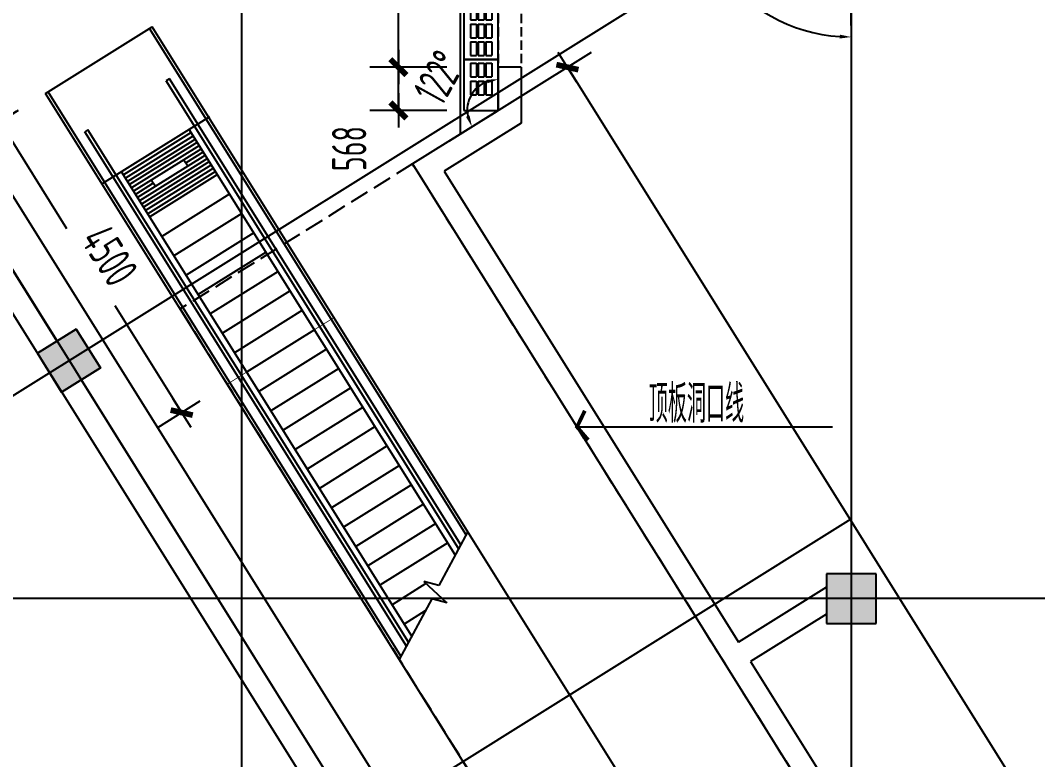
# Model space of a CAD drawing. Extents: x 1596194 to 1987057, y -212608 to 63160.
# Drawn here: x 1650132 to 1663475, y -27804 to -18101 of the extents above; entities that cross this region are included whole.
import ezdxf

# ---------------------------------------------------------------- set-up
doc = ezdxf.new("R2010")
doc.units = 0
doc.header["$LTSCALE"] = 100
doc.header["$MEASUREMENT"] = 0
doc.linetypes.add('DASH', pattern=[0.35, 0.25, -0.1])
doc.layers.get('0').update_dxf_attribs({"linetype": 'CONTINUOUS'})
doc.layers.get('DEFPOINTS').update_dxf_attribs({"linetype": 'CONTINUOUS'})
for name, color, linetype in [('4', 6, 'DASH'), ('BALCONY', 6, 'CONTINUOUS'), ('COLUMN', 1, 'CONTINUOUS'), ('DOTE', 251, 'CONTINUOUS'), ('PUB_DIM', 3, 'CONTINUOUS'), ('PUB_TEXT', 30, 'CONTINUOUS'), ('SOLID_HATCH', 40, 'CONTINUOUS'), ('WALL', 2, 'CONTINUOUS'), ('WINDOW', 4, 'CONTINUOUS'), ('WINDOWS', 4, 'CONTINUOUS')]:
    doc.layers.add(name, color=color, linetype=linetype)
doc.layers.add('AXIS', color=3, linetype='CONTINUOUS', lineweight=9)
doc.styles.add('DIM_FONT', font='SYSZ.shx', dxfattribs={"width": 0.7, "bigfont": 'SYFS.shx'})
doc.dimstyles.new('ANGL150', dxfattribs={"dimscale": 1.5, "dimtxt": 300, "dimasz": 100, "dimexe": 250, "dimexo": 300, "dimgap": 150, "dimtad": 1, "dimdec": 0, "dimzin": 0, "dimdsep": 46, "dimtxsty": 'DIM_FONT', "dimcen": 0.09, "dimclrt": 7, "dimazin": 2, "dimtfac": 1, "dimtdec": 0, "dimtix": 1, "dimtmove": 2, "dimatfit": 3, "dimfxl": 0, "dimtolj": 1, "dimtzin": 0, "dimarcsym": 0})
doc.dimstyles.new('DIMN-200', dxfattribs={"dimtxt": 300, "dimasz": 1, "dimexe": 250, "dimexo": 0, "dimgap": 150, "dimtad": 1, "dimdec": 0, "dimdsep": 46, "dimtxsty": 'DIM_FONT', "dimblk": '_DIMX', "dimcen": 2.5, "dimclrd": 3, "dimclre": 3, "dimclrt": 7, "dimadec": 0, "dimazin": 0, "dimtfac": 1, "dimtdec": 0, "dimtix": 1, "dimtmove": 2, "dimatfit": 3, "dimldrblk": '_DIMX', "dimfxl": 0, "dimtolj": 1, "dimtzin": 0, "dimarcsym": 0})
doc.dimstyles.new('DIMN150', dxfattribs={"dimscale": 1.5, "dimtxt": 300, "dimasz": 1, "dimexe": 250, "dimexo": 300, "dimgap": 30, "dimtad": 1, "dimdec": 0, "dimzin": 0, "dimdsep": 46, "dimtxsty": 'DIM_FONT', "dimblk": 'ARCHTICK', "dimcen": 0.09, "dimclrt": 7, "dimazin": 2, "dimtfac": 1, "dimtdec": 0, "dimtix": 1, "dimtmove": 2, "dimatfit": 3, "dimldrblk": 'DOT', "dimfxl": 0, "dimtolj": 1, "dimtzin": 0, "dimarcsym": 0})

# ---------------------------------------------------------------- blocks, each defined once
blk = doc.blocks.new('_archtick')
blk.add_line((-150, 0), (150, 0))
at = {"const_width": 50}
blk.add_lwpolyline([(-70, -70), (70, 70)], dxfattribs=at)
blk = doc.blocks.new('*D356')
at = {"layer": 'DEFPOINTS', "color": 0}
for p in [(1655378, -19922), (1669571, -38343), (1667642, -39548)]:
    blk.add_point(p, dxfattribs=at)
at = {"layer": 'PUB_DIM', "color": 0, "lineweight": -2}
for p, q in [((1655759, -19683), (1657625, -18517)), ((1657307, -18716), (1669571, -38343)), ((1668023, -39310), (1669889, -38144))]:
    blk.add_line(p, q, dxfattribs=at)
at = {"layer": 'PUB_DIM', "color": 0, "lineweight": -2, "xscale": 1.5, "yscale": 1.5, "zscale": 1.5}
for p, rotation in [((1657307, -18716), 121.9999999999949), ((1669571, -38343), 301.9999999999948)]:
    blk.add_blockref('_archtick', p, dxfattribs=dict(at, rotation=rotation))
at = {"layer": 'PUB_DIM', "color": 7, "insert": (1663695, -28369), "char_height": 450, "attachment_point": 5, "rotation": 302, "style": 'DIM_FONT'}
blk.add_mtext('\\A1;23143', dxfattribs=at)
blk = doc.blocks.new('_Dot')
at = {"color": 0, "linetype": 'ByBlock', "lineweight": -2}
blk.add_line((-0.5, 0), (-1, 0), dxfattribs=at)
at = {"color": 0, "linetype": 'ByBlock', "const_width": 0.5}
blk.add_lwpolyline([(-0.25, 0, 1), (0.25, 0, 1)], format="xyb", close=True, dxfattribs=at)
blk = doc.blocks.new('*D391')
at = {"layer": 'DEFPOINTS', "color": 0}
for p in [(1648660, -24237), (1652157, -29834), (1650935, -30599)]:
    blk.add_point(p, dxfattribs=at)
at = {"layer": 'PUB_DIM', "color": 0, "lineweight": -2}
for p, q in [((1648278, -24476), (1647119, -25200)), ((1647437, -25001), (1650935, -30599)), ((1651776, -30073), (1650617, -30797))]:
    blk.add_line(p, q, dxfattribs=at)
at = {"layer": 'PUB_DIM', "color": 0, "lineweight": -2, "xscale": 1.5, "yscale": 1.5, "zscale": 1.5}
for p, rotation in [((1647437, -25001), 121.9999999999521), ((1650935, -30599), 301.999999999952)]:
    blk.add_blockref('_archtick', p, dxfattribs=dict(at, rotation=rotation))
at = {"layer": 'PUB_DIM', "color": 7, "insert": (1649442, -27640), "char_height": 450, "attachment_point": 5, "rotation": 302, "style": 'DIM_FONT'}
blk.add_mtext('\\A1;6600', dxfattribs=at)
blk = doc.blocks.new('*D1436')
at = {"layer": 'DEFPOINTS', "color": 0}
for p in [(1656400, -18576), (1656135, -18974), (1656400, -19283), (1655801, -19657)]:
    blk.add_point(p, dxfattribs=at)
at = {"layer": 'PUB_DIM', "color": 0}
for p, q in [((1656400, -19026), (1656400, -19251)), ((1656182, -19419), (1656373, -19300))]:
    blk.add_line(p, q, dxfattribs=at)
blk.add_arc((1656400, -19283), 407, 111.2476, 190.7524, dxfattribs=at)
for points in [[(1656248, -18879), (1656257, -18928), (1656400, -18876)], [(1656024, -19350), (1655977, -19368), (1656055, -19498)]]:
    blk.add_solid(points, dxfattribs=at)
at = {"layer": 'PUB_DIM', "color": 7, "insert": (1655623, -18852), "char_height": 450, "attachment_point": 5, "rotation": 61, "style": 'DIM_FONT'}
blk.add_mtext('\\A1;122°', dxfattribs=at)
blk = doc.blocks.new('*D778')
at = {"layer": 'DEFPOINTS', "color": 0}
for p in [(1655090, -15215), (1656175, -15215), (1656175, -18715)]:
    blk.add_point(p, dxfattribs=at)
at = {"layer": 'PUB_DIM', "color": 0, "lineweight": -2}
for p, q in [((1655725, -15215), (1654715, -15215)), ((1655090, -18715), (1655090, -15215)), ((1655725, -18715), (1654715, -18715))]:
    blk.add_line(p, q, dxfattribs=at)
at = {"layer": 'PUB_DIM', "color": 0, "lineweight": -2, "xscale": 1.5, "yscale": 1.5, "zscale": 1.5}
for p, rotation in [((1655090, -15215), 90), ((1655090, -18715), 270)]:
    blk.add_blockref('_archtick', p, dxfattribs=dict(at, rotation=rotation))
at = {"layer": 'PUB_DIM', "color": 7, "insert": (1654788, -16965), "char_height": 450, "attachment_point": 5, "rotation": 90, "style": 'DIM_FONT'}
blk.add_mtext('\\A1;3500', dxfattribs=at)
blk = doc.blocks.new('*D779')
at = {"layer": 'DEFPOINTS', "color": 0}
for p in [(1655090, -18715), (1656175, -18715), (1656175, -19283)]:
    blk.add_point(p, dxfattribs=at)
at = {"layer": 'PUB_DIM', "color": 0, "lineweight": -2}
for p, q in [((1655725, -18715), (1654715, -18715)), ((1655090, -19283), (1655090, -18715)), ((1655725, -19283), (1654715, -19283))]:
    blk.add_line(p, q, dxfattribs=at)
at = {"layer": 'PUB_DIM', "color": 0, "lineweight": -2, "xscale": 1.5, "yscale": 1.5, "zscale": 1.5}
for p, rotation in [((1655090, -18715), 90), ((1655090, -19283), 270)]:
    blk.add_blockref('_archtick', p, dxfattribs=dict(at, rotation=rotation))
at = {"layer": 'PUB_DIM', "color": 7, "insert": (1654445, -19785), "char_height": 450, "attachment_point": 5, "rotation": 90, "style": 'DIM_FONT'}
blk.add_mtext('\\A1;568', dxfattribs=at)
blk = doc.blocks.new('*D1437')
at = {"layer": 'DEFPOINTS', "color": 0}
for p in [(1661030, -16154), (1658938, -17461), (1659677, -17845), (1661030, -18620)]:
    blk.add_point(p, dxfattribs=at)
at = {"layer": 'PUB_DIM', "color": 0}
for p, q in [((1659320, -17222), (1659511, -17103)), ((1661030, -18170), (1661030, -17945))]:
    blk.add_line(p, q, dxfattribs=at)
blk.add_arc((1661030, -16154), 2166, 215.9677, 266.0323, dxfattribs=at)
for points in [[(1659256, -17440), (1659297, -17412), (1659193, -17302)], [(1660881, -18290), (1660879, -18340), (1661030, -18320)]]:
    blk.add_solid(points, dxfattribs=at)
at = {"layer": 'PUB_DIM', "color": 7, "insert": (1660214, -17627), "char_height": 450, "attachment_point": 5, "rotation": 331, "style": 'DIM_FONT'}
blk.add_mtext('\\A1;58°', dxfattribs=at)
blk = doc.blocks.new('*D780')
at = {"layer": 'DEFPOINTS', "color": 0}
for p in [(1650482, -19047), (1652867, -22863), (1652248, -23249)]:
    blk.add_point(p, dxfattribs=at)
at = {"layer": 'PUB_DIM', "color": 0, "lineweight": -2}
for p, q in [((1650101, -19285), (1649546, -19632)), ((1649864, -19433), (1650738, -20833)), ((1652248, -23249), (1651374, -21850)), ((1652485, -23101), (1651930, -23448))]:
    blk.add_line(p, q, dxfattribs=at)
at = {"layer": 'PUB_DIM', "color": 0, "lineweight": -2, "xscale": 1.5, "yscale": 1.5, "zscale": 1.5}
for p, rotation in [((1649864, -19433), 122.0000000000113), ((1652248, -23249), 302.0000000000113)]:
    blk.add_blockref('_archtick', p, dxfattribs=dict(at, rotation=rotation))
at = {"layer": 'PUB_DIM', "color": 7, "insert": (1651301, -21188), "char_height": 450, "attachment_point": 5, "rotation": 302, "style": 'DIM_FONT'}
blk.add_mtext('\\A1;4500', dxfattribs=at)
blk = doc.blocks.new('*D781')
at = {"layer": 'DEFPOINTS', "color": 0}
for p in [(1650461, -19060), (1664492, -41515), (1663575, -42088)]:
    blk.add_point(p, dxfattribs=at)
at = {"layer": 'PUB_DIM', "color": 0, "lineweight": -2}
for p, q in [((1650079, -19298), (1649226, -19832)), ((1649544, -19633), (1663575, -42088)), ((1664110, -41753), (1663257, -42286))]:
    blk.add_line(p, q, dxfattribs=at)
at = {"layer": 'PUB_DIM', "color": 0, "lineweight": -2, "xscale": 1.5, "yscale": 1.5, "zscale": 1.5}
for p, rotation in [((1649544, -19633), 122.0000000000058), ((1663575, -42088), 302.0000000000059)]:
    blk.add_blockref('_archtick', p, dxfattribs=dict(at, rotation=rotation))
at = {"layer": 'PUB_DIM', "color": 7, "insert": (1656816, -30700), "char_height": 450, "attachment_point": 5, "rotation": 302, "style": 'DIM_FONT'}
blk.add_mtext('\\A1;26478', dxfattribs=at)
blk = doc.blocks.new('A$C4B905A97')
at = {"layer": 'BALCONY'}
for p, q in [((50, 365), (230, 365)), ((50, 285), (50, 365)), ((50, 310), (50, 340)), ((50, 285), (230, 285)), ((230, 285), (230, 365)), ((285, 365), (465, 365)), ((285, 285), (285, 365)), ((285, 310), (285, 340)), ((285, 285), (465, 285)), ((465, 285), (465, 365)), ((520, 285), (520, 365)), ((520, 365), (700, 365)), ((520, 285), (700, 285)), ((700, 285), (700, 365)), ((50, 185), (50, 265)), ((50, 265), (230, 265)), ((50, 210), (50, 240)), ((50, 185), (230, 185)), ((50, 165), (230, 165)), ((50, 165), (230, 165)), ((50, 85), (50, 165)), ((50, 110), (50, 140)), ((230, 185), (230, 265)), ((230, 85), (230, 165)), ((285, 185), (285, 265)), ((285, 265), (465, 265)), ((285, 210), (285, 240)), ((285, 185), (465, 185)), ((285, 165), (465, 165)), ((285, 165), (465, 165)), ((285, 85), (285, 165)), ((285, 110), (285, 140)), ((465, 185), (465, 265)), ((465, 85), (465, 165)), ((520, 265), (700, 265)), ((520, 185), (520, 265)), ((520, 185), (700, 185)), ((520, 85), (520, 165)), ((520, 165), (700, 165)), ((520, 165), (700, 165)), ((700, 185), (700, 265)), ((700, 85), (700, 165)), ((50, 85), (230, 85)), ((285, 85), (465, 85)), ((520, 85), (700, 85))]:
    blk.add_line(p, q, dxfattribs=at)
at = {"layer": 'WINDOW'}
blk.add_lwpolyline([(750, 0), (750, 450), (0, 450), (0, 0)], close=True, dxfattribs=at)
blk = doc.blocks.new('_DIMX')
blk.add_line((-150, 0), (150, 0))
at = {"const_width": 50}
blk.add_lwpolyline([(-70, -70), (70, 70)], dxfattribs=at)
blk = doc.blocks.new('*D216')
at = {"layer": 'AXIS', "color": 3, "lineweight": -2}
for p, q in [((1643684, -18503), (1641527, -19851)), ((1641655, -19772), (1656916, -44194)), ((1658946, -42927), (1656789, -44274))]:
    blk.add_line(p, q, dxfattribs=at)
at = {"layer": 'DEFPOINTS', "color": 0}
for p in [(1643684, -18503), (1658946, -42927), (1656916, -44195)]:
    blk.add_point(p, dxfattribs=at)
at = {"layer": 'AXIS', "color": 3, "lineweight": -2}
for p, rotation in [((1641655, -19771), 121.9999999999996), ((1656916, -44195), 301.9999999999996)]:
    blk.add_blockref('_DIMX', p, dxfattribs=dict(at, rotation=rotation))
at = {"layer": 'AXIS', "color": 7, "insert": (1649637, -31763), "char_height": 375, "attachment_point": 5, "rotation": 302, "style": 'DIM_FONT'}
blk.add_mtext('\\A1;28800', dxfattribs=at)
blk = doc.blocks.new('*D15')
at = {"layer": 'DEFPOINTS', "color": 0}
for p in [(1647631, -24527), (1651446, -30633), (1650317, -31339)]:
    blk.add_point(p, dxfattribs=at)
at = {"layer": 'PUB_DIM', "color": 3, "lineweight": -2}
for p, q in [((1647631, -24527), (1646374, -25312)), ((1646502, -25233), (1650316, -31338)), ((1651446, -30633), (1650189, -31418))]:
    blk.add_line(p, q, dxfattribs=at)
for p, rotation in [((1646501, -25233), 121.9999999999989), ((1650317, -31339), 301.9999999999989)]:
    blk.add_blockref('_DIMX', p, dxfattribs=dict(at, rotation=rotation))
at = {"layer": 'PUB_DIM', "color": 7, "insert": (1648760, -28066), "char_height": 375, "attachment_point": 5, "rotation": 302, "style": 'DIM_FONT'}
blk.add_mtext('\\A1;7200', dxfattribs=at)
blk = doc.blocks.new('_fzh')
for p, q in [((-0.5, 0.5), (-0.5, -0.5)), ((0.5, 0.5), (-0.5, 0.5)), ((0.5, -0.5), (0.5, 0.5)), ((-0.5, -0.5), (0.5, -0.5))]:
    blk.add_line(p, q)
at = {"layer": 'SOLID_HATCH'}
blk.add_solid([(0.5, 0.5), (0.5, -0.5), (-0.5, 0.5), (-0.5, -0.5)], dxfattribs=at)

msp = doc.modelspace()

# ---------------------------------------------------------------- hatches: boundary and pattern name
at = {"layer": 'COLUMN'}
msp.add_hatch(color=256, dxfattribs=at).paths.add_polyline_path([(1650355.141, -22470.645), (1650673.093, -22979.474), (1651181.921, -22661.522), (1650863.97, -22152.693)])

# ---------------------------------------------------------------- linework, layer by layer
at = {"layer": '4', "ltscale": 10}
msp.add_lwpolyline([(1655275.885, -19985.412), (1652228.882, -21889.391), (1664492.092, -41514.63), (1667539.948, -39612.016), (1655275.885, -19985.412)], dxfattribs=at)
at = {"layer": 'BALCONY'}
for p, q in [((1656035.206, -18664.869), (1656115.206, -18664.869)), ((1656035.206, -18664.869), (1656035.206, -18844.869)), ((1656060.206, -18664.869), (1656090.206, -18664.869)), ((1656115.206, -18664.869), (1656115.206, -18844.869)), ((1656115.206, -18664.869), (1656115.206, -18844.869)), ((1656135.206, -18664.869), (1656215.206, -18664.869)), ((1656135.206, -18664.869), (1656135.206, -18844.869)), ((1656160.206, -18664.869), (1656190.206, -18664.869)), ((1656215.206, -18664.869), (1656215.206, -18844.869)), ((1656235.206, -18664.869), (1656315.206, -18664.869)), ((1656235.206, -18664.869), (1656235.206, -18844.869)), ((1656260.206, -18664.869), (1656290.206, -18664.869)), ((1656315.206, -18664.869), (1656315.206, -18844.869)), ((1656035.206, -18844.869), (1656115.206, -18844.869)), ((1656035.206, -18899.869), (1656115.206, -18899.869)), ((1656035.206, -18899.869), (1656035.206, -19079.869)), ((1656060.206, -18899.869), (1656090.206, -18899.869)), ((1656115.206, -18899.869), (1656115.206, -19079.869)), ((1656115.206, -18899.869), (1656115.206, -19079.869)), ((1656135.206, -18844.869), (1656215.206, -18844.869)), ((1656135.206, -18899.869), (1656215.206, -18899.869)), ((1656135.206, -18899.869), (1656135.206, -19079.869)), ((1656160.206, -18899.869), (1656190.206, -18899.869)), ((1656215.206, -18899.869), (1656215.206, -19079.869)), ((1656235.206, -18844.869), (1656315.206, -18844.869)), ((1656235.206, -18899.869), (1656315.206, -18899.869)), ((1656235.206, -18899.869), (1656235.206, -19079.869)), ((1656260.206, -18899.869), (1656290.206, -18899.869)), ((1656315.206, -18899.869), (1656315.206, -19079.869)), ((1656035.206, -19079.869), (1656115.206, -19079.869)), ((1656135.206, -19079.869), (1656215.206, -19079.869)), ((1656235.206, -19079.869), (1656315.206, -19079.869))]:
    msp.add_line(p, q, dxfattribs=at)
at = {"layer": 'COLUMN'}
msp.add_lwpolyline([(1650863.97, -22152.693), (1651181.921, -22661.522), (1650673.093, -22979.474), (1650355.141, -22470.645)], close=True, dxfattribs=at)
at = {"layer": 'DOTE'}
for p, q in [((1653030.206, 50334.236), (1653030.206, -36126.938)), ((1661030.206, 50334.236), (1661030.206, -36126.938)), ((1641494.944, -7725.242), (1663243.889, -42530.829)), ((1647630.753, -24526.785), (1661030.206, -16153.877)), ((1651446.172, -30632.731), (1661030.206, -24643.962)), ((1799629.617, -25689.869), (1638383.856, -25689.869))]:
    msp.add_line(p, q, dxfattribs=at)
at = {"layer": 'PUB_TEXT'}
msp.add_line((1657432.898, -23437.355), (1660785.253, -23437.355), dxfattribs=at)
at = {"layer": 'PUB_TEXT', "const_width": 50}
msp.add_lwpolyline([(1657535.385, -23224.476), (1657432.898, -23437.355), (1657579.701, -23608.196)], dxfattribs=at)
at = {"layer": 'WALL'}
for p, q in [((1646539.722, -16364.698), (1658888.54, -36126.938)), ((1646698.698, -16619.113), (1661960.372, -41042.896)), ((1647112.088, -16714.551), (1650609.555, -22311.669)), ((1656700.206, -18714.869), (1656400.206, -18714.869)), ((1656400.206, -18714.869), (1656400.206, -19282.858)), ((1656700.206, -18714.869), (1656700.206, -19449.151)), ((1656400.206, -19282.858), (1655275.885, -19985.412)), ((1656700.206, -19449.151), (1655689.275, -20080.851)), ((1655275.885, -19985.412), (1665362.23, -36126.938)), ((1655689.275, -20080.851), (1659550.786, -26260.559)), ((1650927.507, -22820.498), (1662214.786, -40883.92)), ((1660705.206, -25539.198), (1659550.786, -26260.559)), ((1660705.206, -25892.951), (1659709.761, -26514.974)), ((1659709.761, -26514.974), (1661724.899, -29739.869))]:
    msp.add_line(p, q, dxfattribs=at)
at = {"layer": 'WINDOW'}
msp.add_line((1655900.206, -14864.869), (1655900.206, -19595.293), dxfattribs=at)
msp.add_lwpolyline([(1655950.206, -19282.869), (1656400.206, -19282.869), (1656400.206, -18614.869), (1655950.206, -18614.869)], close=True, dxfattribs=at)
at = {"layer": 'WINDOWS', "linetype": 'DASH', "ltscale": 5}
for p, q in [((1656400.206, -15214.869), (1656400.206, -18714.869)), ((1656700.206, -15214.869), (1656700.206, -18714.869))]:
    msp.add_line(p, q, dxfattribs=at)
at = {"layer": 'WINDOWS'}
for p, q in [((1650460.89, -19060.013), (1651860.169, -18185.646)), ((1655978.293, -24851.504), (1651826.248, -18206.843)), ((1665891.372, -40640.264), (1651860.169, -18185.646)), ((1652086.945, -18869.366), (1652044.542, -18895.862)), ((1655880.319, -25034.388), (1652044.542, -18895.862)), ((1655907.534, -24983.587), (1652086.945, -18869.366)), ((1664492.092, -41514.63), (1650460.89, -19060.013)), ((1655123.744, -26446.655), (1650494.812, -19038.816)), ((1652610.537, -19367.614), (1651194.297, -20252.579)), ((1651018.404, -19537.064), (1650976.002, -19563.56)), ((1655194.503, -26314.573), (1650976.002, -19563.56)), ((1655221.718, -26263.772), (1651018.404, -19537.064)), ((1652374.138, -19574.292), (1651483.687, -20130.707)), ((1655836.775, -25115.669), (1652347.642, -19531.889)), ((1652400.634, -19616.694), (1651510.183, -20173.109)), ((1652427.13, -19659.096), (1651536.679, -20215.512)), ((1652453.626, -19701.499), (1651563.175, -20257.914)), ((1652480.122, -19743.901), (1651589.671, -20300.316)), ((1652506.618, -19786.304), (1651616.167, -20342.719)), ((1652559.61, -19871.108), (1651669.159, -20427.524)), ((1652533.114, -19828.706), (1652299.901, -19974.434)), ((1652586.106, -19913.511), (1651695.655, -20469.926)), ((1652612.602, -19955.913), (1651722.151, -20512.328)), ((1652639.098, -19998.316), (1651748.647, -20554.731)), ((1655265.261, -26182.49), (1651457.192, -20088.304)), ((1652665.594, -20040.718), (1651775.143, -20597.133)), ((1652692.09, -20083.12), (1651801.639, -20639.536)), ((1652718.585, -20125.523), (1651828.135, -20681.938)), ((1651875.876, -20239.393), (1651642.663, -20385.121)), ((1652877.561, -20379.937), (1651987.111, -20936.352)), ((1653036.537, -20634.352), (1652146.087, -21190.767)), ((1653195.513, -20888.766), (1652305.062, -21445.181)), ((1653354.489, -21143.181), (1652464.038, -21699.596)), ((1653513.464, -21397.595), (1652623.014, -21954.01)), ((1653672.44, -21652.009), (1652781.99, -22208.425)), ((1653831.416, -21906.424), (1652940.965, -22462.839)), ((1653990.392, -22160.838), (1653099.941, -22717.253)), ((1654149.368, -22415.253), (1653258.917, -22971.668)), ((1654308.343, -22669.667), (1653417.893, -23226.082)), ((1654467.319, -22924.082), (1653576.869, -23480.497)), ((1654626.295, -23178.496), (1653735.844, -23734.911)), ((1654785.271, -23432.91), (1653894.82, -23989.326)), ((1654944.246, -23687.325), (1654053.796, -24243.74)), ((1655103.222, -23941.739), (1654212.772, -24498.154)), ((1655262.198, -24196.154), (1654371.747, -24752.569)), ((1655421.174, -24450.568), (1654530.723, -25006.983)), ((1655580.15, -24704.983), (1654689.699, -25261.398)), ((1656000.065, -24810.863), (1655621.805, -25516.946)), ((1655739.125, -24959.397), (1654848.675, -25515.812)), ((1655621.805, -25516.946), (1655421.893, -25466.573)), ((1655421.893, -25466.573), (1655727.271, -25743.614)), ((1655451.138, -25493.105), (1655007.651, -25770.227)), ((1655527.36, -25693.241), (1655101.972, -26487.296)), ((1655727.271, -25743.614), (1655527.36, -25693.241)), ((1655442.009, -25852.563), (1655166.626, -26024.641))]:
    msp.add_line(p, q, dxfattribs=at)
at = {"layer": 'WINDOWS', "linetype": 'DASH', "ltscale": 5, "const_width": 10}
msp.add_lwpolyline([(1650460.89, -19060.013), (1652845.527, -22876.229), (1654244.806, -22001.862), (1651860.169, -18185.646)], close=True, dxfattribs=at)
at = {"layer": 'WINDOWS'}
for points in [[(1652326.396, -20016.836), (1652273.405, -19932.031)], [(1651902.372, -20281.796), (1651849.381, -20196.991)]]:
    msp.add_lwpolyline(points, dxfattribs=at)

# ---------------------------------------------------------------- block references
at = {"layer": 'COLUMN', "xscale": 600, "yscale": 600, "zscale": 600, "rotation": 32.00000000000104}
msp.add_blockref('_fzh', (1650768.531, -22566.083), dxfattribs=at)
at = {"layer": 'COLUMN', "xscale": 650, "yscale": 650, "zscale": 650}
msp.add_blockref('_fzh', (1661030.206, -25689.869), dxfattribs=at)
at = {"layer": 'WINDOW', "rotation": 270}
msp.add_blockref('A$C4B905A97', (1655950.206, -17864.869), dxfattribs=at)

# ---------------------------------------------------------------- texts
at = {"layer": 'PUB_TEXT', "style": 'DIM_FONT', "width": 0.7}
msp.add_text('顶板洞口线', height=496.063, dxfattribs=at).set_placement((1658374.258, -23381.506))

# ---------------------------------------------------------------- dimensions: what is measured, and where the dimension line sits
at = {"layer": 'AXIS'}
dim = msp.add_aligned_dim(p1=(1643684.032, -18502.882), p2=(1658945.706, -42926.668), distance=-2393.108, dimstyle='DIMN-200', override={"dimtxt": 375, "dimexe": 150, "dimgap": 200, "dimzin": 0, "dimblk1": '_DIMX', "dimblk2": '_DIMX', "dimsah": 1, "dimcen": 200}, dxfattribs=at)
dim.commit()
dim.dimension.update_dxf_attribs({"geometry": '*D216', "text_midpoint": (1649636.733, -31763.391)})
at = {"layer": 'PUB_DIM'}
for p1, p2, distance, picture, middle in [((1656175.206, -18714.869), (1656175.206, -15214.869), 1085.486, '*D778', (1654787.577, -16964.869)), ((1655377.65, -19921.822), (1667641.714, -39548.426), 2275.137, '*D356', (1663695.339, -28369.374)), ((1650460.89, -19060.013), (1664492.092, -41514.63), -1081.175, '*D781', (1656815.835, -30700.146)), ((1648660.018, -24237.382), (1652157.485, -29834.5), -1441.798, '*D391', (1649442.269, -27639.866))]:
    dim = msp.add_aligned_dim(p1=p1, p2=p2, distance=distance, dimstyle='DIMN150', dxfattribs=at)
    dim.commit()
    dim.dimension.update_dxf_attribs({"geometry": picture, "text_midpoint": middle})
for base, center, p1, p2, picture, middle in [((1659676.605, -17845.463), (1661030.206, -16153.877), (1658938.5, -17460.92), (1661030.206, -18620.372), '*D1437', (1660213.616, -17627.045)), ((1656135.103, -18974.285), (1656400.206, -19282.858), (1656400.206, -18576.045), (1655800.794, -19657.412), '*D1436', (1655622.707, -18851.884))]:
    dim = msp.add_angular_dim_3p(base=base, center=center, p1=p1, p2=p2, dimstyle='ANGL150', override={"dimdec": 2, "dimazin": 0}, dxfattribs=at)
    dim.commit()
    dim.dimension.update_dxf_attribs({"geometry": picture, "text_midpoint": middle})
for base, p1, p2, angle, picture, middle in [((1655089.72, -18714.869), (1656175.206, -19282.869), (1656175.206, -18714.869), 90, '*D779', (1654444.72, -19785.369)), ((1652248.187, -23249.488), (1650482.46, -19046.534), (1652867.097, -22862.751), 302, '*D780', (1651300.626, -21188.439))]:
    dim = msp.add_linear_dim(base=base, p1=p1, p2=p2, angle=angle, dimstyle='DIMN150', dxfattribs=at)
    dim.commit()
    dim.dimension.update_dxf_attribs({"geometry": picture, "text_midpoint": middle, "dimtype": 129})
dim = msp.add_aligned_dim(p1=(1647630.753, -24526.785), p2=(1651446.172, -30632.731), distance=-1331.902, dimstyle='DIMN-200', override={"dimtxt": 375, "dimexe": 150, "dimgap": 200, "dimzin": 0, "dimblk1": '_DIMX', "dimblk2": '_DIMX', "dimsah": 1, "dimcen": 200}, dxfattribs=at)
dim.commit()
dim.dimension.update_dxf_attribs({"geometry": '*D15', "text_midpoint": (1648760.28, -28066.02)})

doc.saveas('drawing.dxf')
